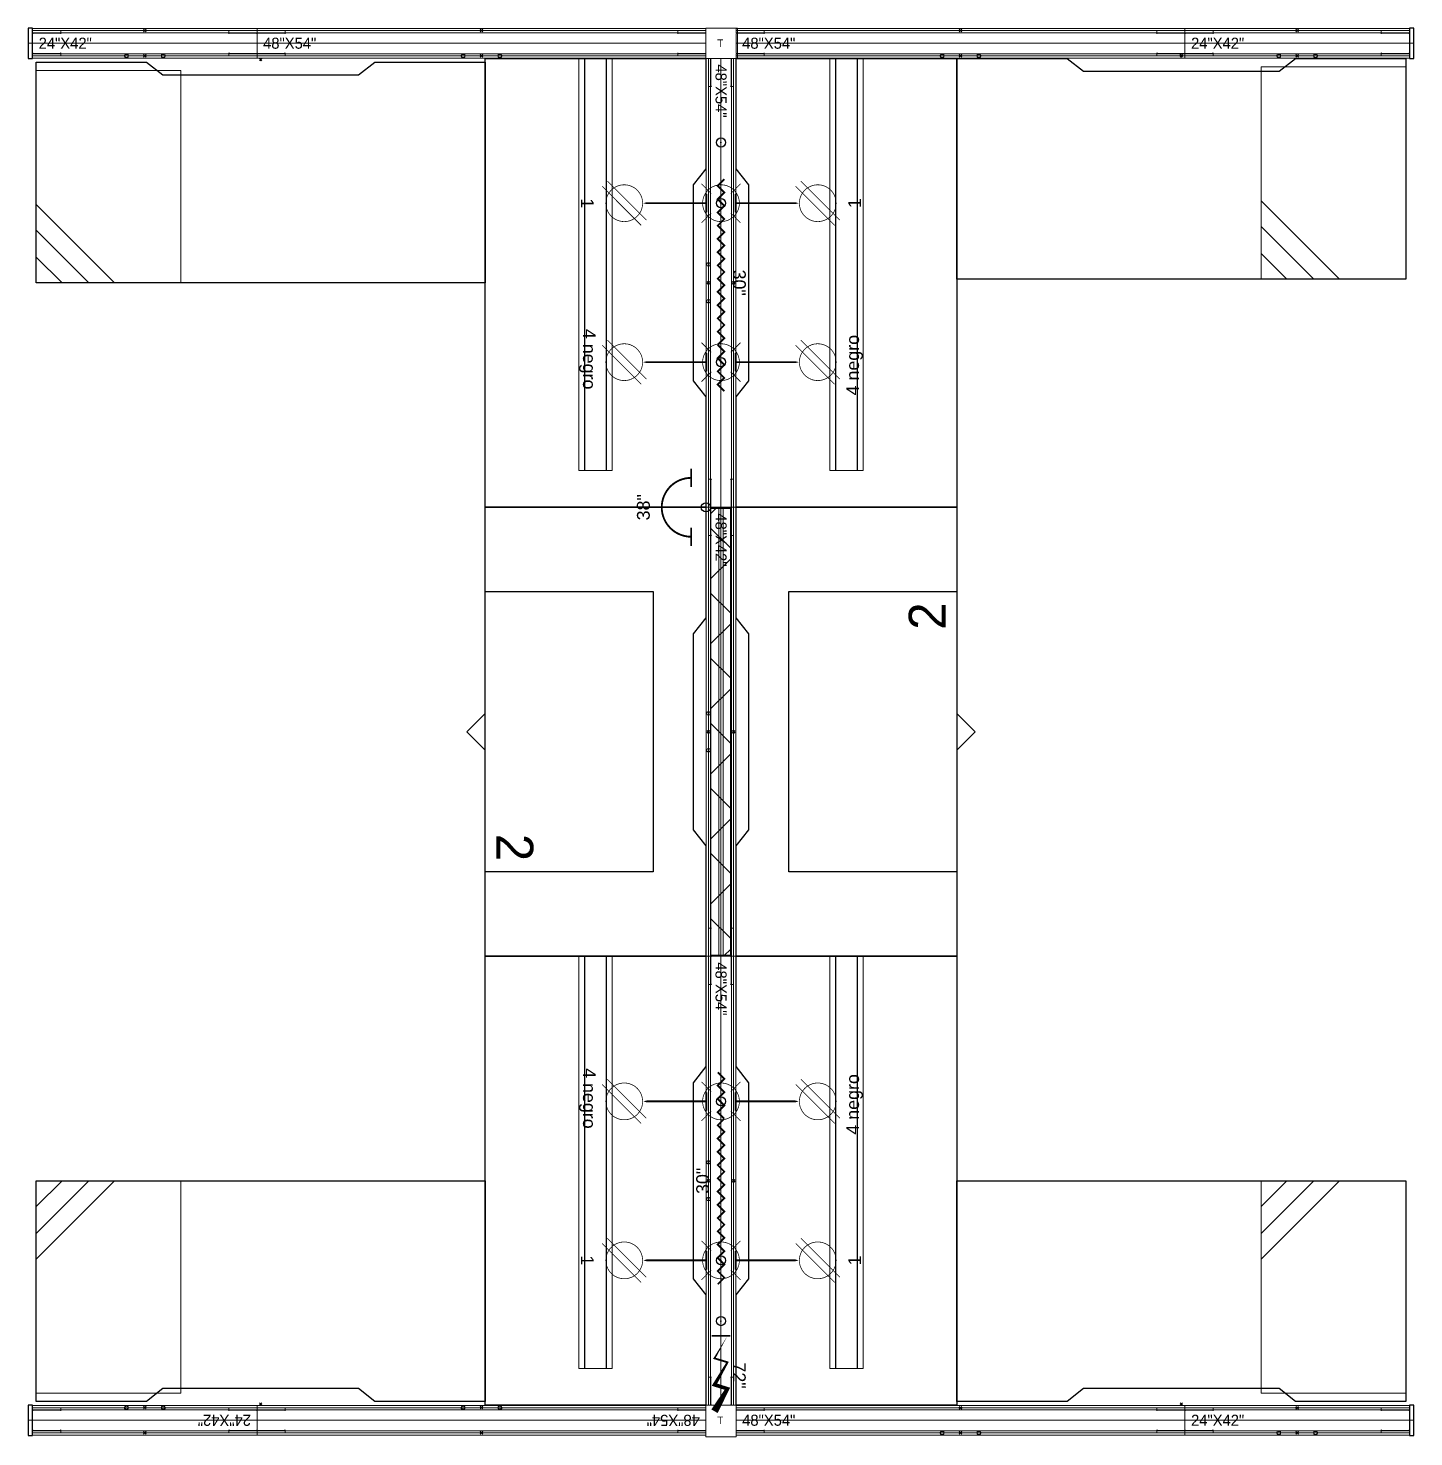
# Model space of a CAD drawing. Extents: x -170 to 1783, y -20 to 1205.
# Drawn here: x 1634.3 to 1782.5, y 748.9 to 899.6 of the extents above; entities that cross this region are included whole.
import ezdxf
from ezdxf.enums import TextEntityAlignment as Align

# ---------------------------------------------------------------- set-up
doc = ezdxf.new("R2010")
doc.units = 0
doc.header["$LTSCALE"] = 96
doc.header["$MEASUREMENT"] = 0
for name, color, linetype in [('DD2D', 7, 'Continuous'), ('DD2D_Geometry', 7, 'Continuous'), ('ELECTRI', 7, 'Continuous'), ('ENFASIS NEW', 7, 'Continuous'), ('LATEFILE', 7, 'Continuous'), ('LATFILE', 7, 'Continuous'), ('LF', 7, 'Continuous'), ('S7000', 7, 'Continuous'), ('TEXT HARNESS', 7, 'Continuous')]:
    doc.layers.add(name, color=color, linetype=linetype)
doc.styles.add('ARIAL', font='arial.ttf')

# ---------------------------------------------------------------- blocks, each defined once
blk = doc.blocks.new('DD40102448AB')
at = {"color": 1}
for p, q in [((0.0035, -0.0035), (-0.0035, 0.0035)), ((0.0035, 0.0035), (-0.0035, -0.0035))]:
    blk.add_line(p, q, dxfattribs=at)
blk.add_lwpolyline([(-0.2662, -0.0417), (0.2662, -0.0417), (0.31, -0.0067), (0.61, -0.0067), (0.61, -0.6067), (-0.61, -0.6067), (-0.61, -0.0067), (-0.31, -0.0067)], close=True)
blk.add_point((0, 0))
blk.add_point((0, 0))
blk.add_point((0, 0), dxfattribs=at)
blk = doc.blocks.new('DD330148S')
at = {"color": 0, "linetype": 'Continuous', "lineweight": 0}
for p, q in [((0, 0.0304), (0, 0.045)), ((0, 0.045), (1.12, 0.045)), ((1.12, 0.0304), (1.12, 0.045)), ((0, 0.0288), (0, 0.0304)), ((0, 0.03), (1.12, 0.03)), ((0, 0.0288), (1.12, 0.0288)), ((0, 0.0284), (0, 0.0288)), ((0, -0.0284), (0, 0.0284)), ((1.12, 0.0288), (1.12, 0.0304)), ((1.12, 0.0284), (1.12, 0.0288)), ((1.12, -0.0284), (1.12, 0.0284)), ((0, -0.0288), (0, -0.0284)), ((0, -0.0304), (0, -0.0288)), ((0, -0.0288), (1.12, -0.0288)), ((0, -0.03), (1.12, -0.03)), ((0, -0.045), (0, -0.0304)), ((1.12, -0.0288), (1.12, -0.0284)), ((1.12, -0.0304), (1.12, -0.0288)), ((1.12, -0.045), (1.12, -0.0304)), ((0, -0.045), (1.12, -0.045))]:
    blk.add_line(p, q, dxfattribs=at)
blk = doc.blocks.new('S7012')
at = {"lineweight": 0}
for p, q in [((0.18, -0.577), (0.393, -0.364)), ((0.25, -0.577), (0.393, -0.434)), ((0.323, -0.577), (0.393, -0.507))]:
    blk.add_line(p, q, dxfattribs=at)
blk.add_lwpolyline([(0, 0), (0.393, 0), (0.393, -0.577), (0, -0.577)], close=True, dxfattribs=at)
blk = doc.blocks.new('LF4023027S')
at = {"layer": 'LATEFILE'}
for points in [[(0, 0), (0.762, 0), (0.762, -0.457), (0, -0.457)], [(0.331, -0.457), (0.381, -0.507), (0.431, -0.457)]]:
    blk.add_lwpolyline(points, close=True, dxfattribs=at)
at = {"layer": 'LATFILE', "insert": (0.6583, -0.3262), "char_height": 0.1, "width": 0.07696, "attachment_point": 1}
blk.add_mtext('2', dxfattribs=at)
blk = doc.blocks.new('829030')
at = {"color": 1, "const_width": 0.002}
for points in [[(0.1385, 0.0265), (0.112, 0.053)], [(0.1915, 0.0265), (0.218, 0.053)], [(0.5705, 0.0265), (0.544, 0.053)], [(0.6235, 0.0265), (0.65, 0.053)], [(0.1385, -0.0265), (0.112, -0.053)], [(0.1915, -0.0265), (0.218, -0.053)], [(0.5705, -0.0265), (0.544, -0.053)], [(0.6235, -0.0265), (0.65, -0.053)]]:
    blk.add_lwpolyline(points, dxfattribs=at)
for points in [[(0.165, -0.05, -1), (0.165, 0.05, -1)], [(0.597, -0.05, 1), (0.597, 0.05, 1)]]:
    blk.add_lwpolyline(points, format="xyb", close=True, dxfattribs=at)
at = {"color": 1}
for points in [[(0.1, 0.009, 0.005, 0.005, 0), (0.118, -0.009, 0.005, 0.005, 0), (0.136, 0.009, 0.005, 0.005, 0), (0.154, -0.009, 0.005, 0.005, 0), (0.172, 0.009, 0.005, 0.005, 0), (0.19, -0.009, 0.005, 0.005, 0), (0.208, 0.009, 0.005, 0.005, 0), (0.226, -0.009, 0.005, 0.005, 0), (0.244, 0.009, 0.005, 0.005, 0), (0.262, -0.009, 0.005, 0.005, 0), (0.28, 0.009, 0.005, 0.005, 0), (0.298, -0.009, 0.005, 0.005, 0), (0.316, 0.009, 0.005, 0.005, 0), (0.334, -0.009, 0.005, 0.005, 0), (0.352, 0.009, 0.005, 0.005, 0), (0.37, -0.009, 0.005, 0.005, 0), (0.388, 0.009, 0.005, 0.005, 0), (0.406, -0.009, 0.005, 0.005, 0), (0.424, 0.009, 0.005, 0.005, 0), (0.442, -0.009, 0.005, 0.005, 0), (0.46, 0.009, 0.005, 0.005, 0), (0.478, -0.009, 0.005, 0.005, 0), (0.496, 0.009, 0.005, 0.005, 0), (0.514, -0.009, 0.005, 0.005, 0), (0.532, 0.009, 0.005, 0.005, 0), (0.55, -0.009, 0, 0, 0)], [(0.676, 0.009, 0.005, 0.005, 0), (0.658, -0.009, 0.005, 0.005, 0), (0.64, 0.009, 0.005, 0.005, 0), (0.622, -0.009, 0.005, 0.005, 0), (0.604, 0.009, 0.005, 0.005, 0), (0.586, -0.009, 0.005, 0.005, 0), (0.568, 0.009, 0.005, 0.005, 0), (0.55, -0.009, 0, 0, 0)]]:
    blk.add_lwpolyline(points, format="xyseb", dxfattribs=at)
blk.add_circle((0, 0), 0.0125, dxfattribs=at)
blk.add_point((0, 0), dxfattribs=at)
at = {"layer": 'TEXT HARNESS', "color": 1, "style": 'ARIAL'}
blk.add_text('30"', height=0.03469, dxfattribs=at).set_placement((0.381, 0.05), align=Align.MIDDLE)
blk = doc.blocks.new('*X98')
at = {"color": 0}
for p, q in [((7.5281, 6.1139), (7.5811, 6.1669)), ((7.6746, 6.1139), (7.6216, 6.1669)), ((7.7049, 6.1139), (7.7579, 6.1669)), ((7.8514, 6.1139), (7.7984, 6.1669)), ((7.8817, 6.1139), (7.9347, 6.1669)), ((8.0282, 6.1139), (7.9752, 6.1669)), ((8.0585, 6.1139), (8.1115, 6.1669)), ((8.205, 6.1139), (8.152, 6.1669)), ((8.2353, 6.1139), (8.2883, 6.1669)), ((8.3818, 6.1139), (8.3288, 6.1669)), ((8.412, 6.1139), (8.465, 6.1669)), ((8.5585, 6.1139), (8.5055, 6.1669)), ((8.5888, 6.1139), (8.6418, 6.1669)), ((8.6971, 6.1521), (8.6823, 6.1669)), ((7.4979, 6.1139), (7.4811, 6.1307))]:
    blk.add_line(p, q, dxfattribs=at)
blk = doc.blocks.new('808648')
at = {"color": 5}
for p, q in [((-1.216, 0), (0, 0)), ((-1.216, -0.053), (-1.216, 0)), ((0, 0), (0, -0.053)), ((0, -0.053), (-1.216, -0.053))]:
    blk.add_line(p, q, dxfattribs=at)
blk.add_blockref('*X98', (-8.6971, -6.1669), dxfattribs=at)
blk = doc.blocks.new('817738')
at = {"color": 3, "const_width": 0.005}
blk.add_lwpolyline([(0.08, 0.04, 1), (-0.08, 0.04)], format="xyb", dxfattribs=at)
for points in [[(-0.055, 0.04), (-0.105, 0.04)], [(0.055, 0.04), (0.105, 0.04)]]:
    blk.add_lwpolyline(points, dxfattribs=at)
at = {"color": 3}
blk.add_circle((0, 0), 0.0125, dxfattribs=at)
blk.add_point((0, 0), dxfattribs=at)
at = {"layer": 'TEXT HARNESS', "color": 3, "style": 'ARIAL'}
blk.add_text('38"', height=0.03469, dxfattribs=at).set_placement((0, 0.17), align=Align.MIDDLE)
blk = doc.blocks.new('8065E1C')
at = {"color": 1, "const_width": 0.005}
blk.add_lwpolyline([(0.025, -0.04), (-0.025, -0.04)], dxfattribs=at)
at = {"color": 1}
for points in [[(0, -0.04, 0.005, 0.005, 0), (0, -0.165, 0.025, 0, 0), (0, -0.2114, 0, 0, 0)], [(-0.0601, -0.309, 0.002, 0.002, 0), (0.046, -0.2029, 0.002, 0.002, 0)], [(-0.046, -0.3231, 0.002, 0.002, 0), (0.0601, -0.217, 0.002, 0.002, 0)]]:
    blk.add_lwpolyline(points, format="xyseb", dxfattribs=at)
at = {"color": 1, "const_width": 0.002}
blk.add_lwpolyline([(-0.05, -0.263, -1), (0.05, -0.263, -1)], format="xyb", close=True, dxfattribs=at)
at = {"color": 1}
blk.add_circle((0, 0), 0.0125, dxfattribs=at)
blk.add_point((0, 0), dxfattribs=at)
at = {"layer": 'TEXT HARNESS', "color": 1, "style": 'ARIAL'}
blk.add_text('1', height=0.0347, dxfattribs=at).set_placement((0, -0.363), align=Align.MIDDLE)
blk = doc.blocks.new('8065E4C')
at = {"color": 1, "const_width": 0.005}
blk.add_lwpolyline([(0.025, -0.04), (-0.025, -0.04)], dxfattribs=at)
at = {"color": 1}
for points in [[(0, -0.04, 0.005, 0.005, 0), (0, -0.165, 0.025, 0, 0), (0, -0.2114, 0, 0, 0)], [(-0.0601, -0.309, 0.002, 0.002, 0), (0.046, -0.2029, 0.002, 0.002, 0)], [(-0.046, -0.3231, 0.002, 0.002, 0), (0.0601, -0.217, 0.002, 0.002, 0)]]:
    blk.add_lwpolyline(points, format="xyseb", dxfattribs=at)
at = {"color": 1, "const_width": 0.002}
blk.add_lwpolyline([(-0.05, -0.263, -1), (0.05, -0.263, -1)], format="xyb", close=True, dxfattribs=at)
at = {"color": 1}
blk.add_circle((0, 0), 0.0125, dxfattribs=at)
blk.add_point((0, 0), dxfattribs=at)
at = {"layer": 'TEXT HARNESS', "color": 1, "style": 'ARIAL'}
blk.add_text('4 negro', height=0.03469, dxfattribs=at).set_placement((-0.0081, -0.363), align=Align.MIDDLE)
blk = doc.blocks.new('818072')
at = {"color": 1}
blk.add_lwpolyline([(0.04, 0.0177, 0, 0.005, 0), (0.1012, -0.0177, 0.005, 0.005, 0), (0.112, 0.0177, 0.005, 0.01, 0), (0.173, -0.0176, 0.01, 0.01, 0), (0.184, 0.0177, 0.01, 0.02, 0), (0.245, -0.0176, 0.02, 0.02, 0)], format="xyseb", dxfattribs=at)
at = {"color": 1, "const_width": 0.005}
blk.add_lwpolyline([(0.04, 0.025), (0.04, -0.025)], dxfattribs=at)
at = {"color": 1}
blk.add_circle((0, 0), 0.0125, dxfattribs=at)
blk.add_point((0, 0), dxfattribs=at)
at = {"layer": 'TEXT HARNESS', "color": 1, "style": 'ARIAL'}
blk.add_text('72"', height=0.03469, dxfattribs=at).set_placement((0.148, 0.05), align=Align.MIDDLE)
blk = doc.blocks.new('DD101024422D')
at = {"color": 1, "linetype": 'Continuous', "lineweight": 0}
for p, q in [((0, -0.0255), (0, 0.0255)), ((0.0017, 0.0275), (0.0218, 0.0275)), ((0.002, 0.0275), (0.0215, 0.0275)), ((0.0747, 0.0275), (0.0215, 0.0275)), ((0.0747, 0.0275), (0.075, 0.0275)), ((0.0765, 0.026), (0.0765, 0.0343)), ((0.5335, 0.0343), (0.0765, 0.0343)), ((0.5335, 0.0343), (0.5335, 0.026)), ((0.5353, 0.0275), (0.535, 0.0275)), ((0.5353, 0.0275), (0.5885, 0.0275)), ((0.6083, 0.0275), (0.5882, 0.0275)), ((0.608, 0.0275), (0.5885, 0.0275)), ((0.61, -0.0255), (0.61, 0.0255)), ((0.025, -0.0275), (0.002, -0.0275)), ((0.025, -0.0275), (0.0747, -0.0275)), ((0.0747, -0.0275), (0.075, -0.0275)), ((0.0765, -0.0343), (0.0765, -0.026)), ((0.5335, -0.0343), (0.0765, -0.0343)), ((0.5335, -0.026), (0.5335, -0.0343)), ((0.5353, -0.0275), (0.535, -0.0275)), ((0.585, -0.0275), (0.5353, -0.0275)), ((0.585, -0.0275), (0.608, -0.0275))]:
    blk.add_line(p, q, dxfattribs=at)
at = {"color": 1}
for p, q in [((0.3015, 0.0379), (0.3085, 0.0308)), ((0.3015, 0.0308), (0.3085, 0.0379)), ((0.3015, -0.0379), (0.3085, -0.0308)), ((0.3015, -0.0308), (0.3085, -0.0379))]:
    blk.add_line(p, q, dxfattribs=at)
for centre in [(0.255, -0.0343), (0.355, -0.0343)]:
    blk.add_circle(centre, 0.005, dxfattribs=at)
at = {"color": 1, "linetype": 'Continuous', "lineweight": 0}
for centre, radius, start, end in [((0.002, 0.0255), 0.00203, 90, 180), ((0.075, 0.026), 0.00151, 10.021, 90), ((0.075, 0.026), 0.00151, 0, 10.021), ((0.535, 0.026), 0.00151, 90, 169.979), ((0.535, 0.026), 0.00151, 169.979, 180), ((0.535, 0.026), 0.00151, 169.979, 180), ((0.608, 0.0255), 0.00203, 0, 90), ((0.002, -0.0255), 0.00203, 180, 270), ((0.075, -0.026), 0.00151, 270, 349.979), ((0.075, -0.026), 0.00151, 349.979, 0), ((0.535, -0.026), 0.00151, 180, 190.021), ((0.535, -0.026), 0.00151, 180, 190.021), ((0.535, -0.026), 0.00151, 190.021, 270), ((0.608, -0.0255), 0.00203, 270, 0)]:
    blk.add_arc(centre, radius, start, end, dxfattribs=at)
at = {"color": 1}
for p in [(0.305, 0.0343), (0.305, -0.0343)]:
    blk.add_point(p, dxfattribs=at)
at = {"insert": (0.0165, 0.0151), "char_height": 0.03, "attachment_point": 1}
blk.add_mtext_dynamic_manual_height_columns('24"X42"', width=75.494015, gutter_width=12.5, heights=[0], dxfattribs=at)
blk = doc.blocks.new('SPACE_DD10102442')
at = {"linetype": 'Continuous', "lineweight": 0}
blk.add_blockref('DD101024422D', (0, 0), dxfattribs=at)
blk = doc.blocks.new('DD101048542D')
at = {"color": 3, "linetype": 'Continuous', "lineweight": 0}
for p, q in [((0, -0.0255), (0, 0.0255)), ((0.0017, 0.0275), (0.0218, 0.0275)), ((0.002, 0.0275), (0.0215, 0.0275)), ((0.0747, 0.0275), (0.0215, 0.0275)), ((0.0747, 0.0275), (0.075, 0.0275)), ((0.0765, 0.026), (0.0765, 0.0343)), ((1.1435, 0.0343), (0.0765, 0.0343)), ((1.1435, 0.0343), (1.1435, 0.026)), ((1.1453, 0.0275), (1.145, 0.0275)), ((1.1453, 0.0275), (1.1985, 0.0275)), ((1.2183, 0.0275), (1.1982, 0.0275)), ((1.218, 0.0275), (1.1985, 0.0275)), ((1.22, -0.0255), (1.22, 0.0255)), ((0.025, -0.0275), (0.002, -0.0275)), ((0.025, -0.0275), (0.0747, -0.0275)), ((0.0747, -0.0275), (0.075, -0.0275)), ((0.0765, -0.0343), (0.0765, -0.026)), ((1.1435, -0.0343), (0.0765, -0.0343)), ((1.1435, -0.026), (1.1435, -0.0343)), ((1.1453, -0.0275), (1.145, -0.0275)), ((1.195, -0.0275), (1.1453, -0.0275)), ((1.195, -0.0275), (1.218, -0.0275))]:
    blk.add_line(p, q, dxfattribs=at)
at = {"color": 3}
for p, q in [((0.6065, 0.0379), (0.6135, 0.0308)), ((0.6065, 0.0308), (0.6135, 0.0379)), ((0.6065, -0.0379), (0.6135, -0.0308)), ((0.6065, -0.0308), (0.6135, -0.0379))]:
    blk.add_line(p, q, dxfattribs=at)
for centre in [(0.56, -0.0343), (0.66, -0.0343)]:
    blk.add_circle(centre, 0.005, dxfattribs=at)
at = {"color": 3, "linetype": 'Continuous', "lineweight": 0}
for centre, radius, start, end in [((0.002, 0.0255), 0.00203, 90, 180), ((0.075, 0.026), 0.00151, 10.021, 90), ((0.075, 0.026), 0.00151, 0, 10.021), ((1.145, 0.026), 0.00151, 90, 169.979), ((1.145, 0.026), 0.00151, 169.979, 180), ((1.145, 0.026), 0.00151, 169.979, 180), ((1.218, 0.0255), 0.00203, 0, 90), ((0.002, -0.0255), 0.00203, 180, 270), ((0.075, -0.026), 0.00151, 270, 349.979), ((0.075, -0.026), 0.00151, 349.979, 0), ((1.145, -0.026), 0.00151, 180, 190.021), ((1.145, -0.026), 0.00151, 180, 190.021), ((1.145, -0.026), 0.00151, 190.021, 270), ((1.218, -0.0255), 0.00203, 270, 0)]:
    blk.add_arc(centre, radius, start, end, dxfattribs=at)
at = {"color": 3}
for p in [(0.61, 0.0343), (0.61, -0.0343)]:
    blk.add_point(p, dxfattribs=at)
at = {"insert": (0.0165, 0.0151), "char_height": 0.03, "attachment_point": 1}
blk.add_mtext_dynamic_manual_height_columns('48"X54"', width=75.494015, gutter_width=12.5, heights=[0], dxfattribs=at)
blk = doc.blocks.new('SPACE_DD10104854')
at = {"linetype": 'Continuous', "lineweight": 0}
blk.add_blockref('DD101048542D', (0, 0), dxfattribs=at)
blk = doc.blocks.new('DD101048422D')
at = {"color": 1, "linetype": 'Continuous', "lineweight": 0}
for p, q in [((0, -0.0255), (0, 0.0255)), ((0.0017, 0.0275), (0.0218, 0.0275)), ((0.002, 0.0275), (0.0215, 0.0275)), ((0.0747, 0.0275), (0.0215, 0.0275)), ((0.0747, 0.0275), (0.075, 0.0275)), ((0.0765, 0.026), (0.0765, 0.0343)), ((1.1435, 0.0343), (0.0765, 0.0343)), ((1.1435, 0.0343), (1.1435, 0.026)), ((1.1453, 0.0275), (1.145, 0.0275)), ((1.1453, 0.0275), (1.1985, 0.0275)), ((1.2183, 0.0275), (1.1982, 0.0275)), ((1.218, 0.0275), (1.1985, 0.0275)), ((1.22, -0.0255), (1.22, 0.0255)), ((0.025, -0.0275), (0.002, -0.0275)), ((0.025, -0.0275), (0.0747, -0.0275)), ((0.0747, -0.0275), (0.075, -0.0275)), ((0.0765, -0.0343), (0.0765, -0.026)), ((1.1435, -0.0343), (0.0765, -0.0343)), ((1.1435, -0.026), (1.1435, -0.0343)), ((1.1453, -0.0275), (1.145, -0.0275)), ((1.195, -0.0275), (1.1453, -0.0275)), ((1.195, -0.0275), (1.218, -0.0275))]:
    blk.add_line(p, q, dxfattribs=at)
at = {"color": 1}
for p, q in [((0.6065, 0.0379), (0.6135, 0.0308)), ((0.6065, 0.0308), (0.6135, 0.0379)), ((0.6065, -0.0379), (0.6135, -0.0308)), ((0.6065, -0.0308), (0.6135, -0.0379))]:
    blk.add_line(p, q, dxfattribs=at)
for centre in [(0.56, -0.0343), (0.66, -0.0343)]:
    blk.add_circle(centre, 0.005, dxfattribs=at)
at = {"color": 1, "linetype": 'Continuous', "lineweight": 0}
for centre, radius, start, end in [((0.002, 0.0255), 0.00203, 90, 180), ((0.075, 0.026), 0.00151, 10.021, 90), ((0.075, 0.026), 0.00151, 0, 10.021), ((1.145, 0.026), 0.00151, 90, 169.979), ((1.145, 0.026), 0.00151, 169.979, 180), ((1.145, 0.026), 0.00151, 169.979, 180), ((1.218, 0.0255), 0.00203, 0, 90), ((0.002, -0.0255), 0.00203, 180, 270), ((0.075, -0.026), 0.00151, 270, 349.979), ((0.075, -0.026), 0.00151, 349.979, 0), ((1.145, -0.026), 0.00151, 180, 190.021), ((1.145, -0.026), 0.00151, 180, 190.021), ((1.145, -0.026), 0.00151, 190.021, 270), ((1.218, -0.0255), 0.00203, 270, 0)]:
    blk.add_arc(centre, radius, start, end, dxfattribs=at)
at = {"color": 1}
for p in [(0.61, 0.0343), (0.61, -0.0343)]:
    blk.add_point(p, dxfattribs=at)
at = {"insert": (0.0165, 0.0151), "char_height": 0.03, "attachment_point": 1}
blk.add_mtext_dynamic_manual_height_columns('48"X42"', width=75.494015, gutter_width=12.5, heights=[0], dxfattribs=at)
blk = doc.blocks.new('SPACE_DD10104842')
at = {"linetype": 'Continuous', "lineweight": 0}
blk.add_blockref('DD101048422D', (0, 0), dxfattribs=at)
blk = doc.blocks.new('DD3021422D')
for p, q in [((0, 0.041), (0, -0.041)), ((0.012, 0.041), (0, 0.041)), ((0.012, -0.041), (0.012, 0.041)), ((0, -0.041), (0.012, -0.041))]:
    blk.add_line(p, q)
blk = doc.blocks.new('SPACE_DD302142')
at = {"linetype": 'Continuous', "lineweight": 0}
blk.add_blockref('DD3021422D', (0, 0), dxfattribs=at)

msp = doc.modelspace()

# ---------------------------------------------------------------- linework, layer by layer
at = {"layer": 'DD2D', "linetype": 'Continuous', "lineweight": 0}
for p, q in [((1634.73026, 899.38241), (1658.746, 899.38241)), ((1658.746, 899.38241), (1706.7775, 899.38241)), ((1710.00585, 899.38241), (1758.03734, 899.38241)), ((1758.03734, 899.38241), (1782.05309, 899.38241)), ((1634.73026, 898.03201), (1634.25781, 898.03201)), ((1634.73026, 898.03201), (1658.746, 898.03201)), ((1658.746, 898.03201), (1658.74994, 898.03201)), ((1658.746, 898.03201), (1706.7775, 898.03201)), ((1706.7775, 898.03201), (1706.78144, 898.03201)), ((1710.00585, 898.03201), (1758.03734, 898.03201)), ((1758.03734, 898.03201), (1758.04128, 898.03201)), ((1758.03734, 898.03201), (1782.05309, 898.03201)), ((1782.05309, 898.03201), (1782.52553, 898.03201)), ((1634.73026, 896.68162), (1658.746, 896.68162)), ((1658.746, 896.68162), (1706.7775, 896.68162)), ((1707.04128, 896.41784), (1707.04128, 848.38634)), ((1708.39167, 896.41784), (1708.39167, 848.38634)), ((1709.74207, 896.41784), (1709.74207, 848.38634)), ((1710.00585, 896.68162), (1758.03734, 896.68162)), ((1758.03734, 896.68162), (1782.05309, 896.68162)), ((1707.04128, 848.38634), (1707.04128, 800.35485)), ((1708.39167, 848.38634), (1708.39167, 848.38241)), ((1708.39167, 848.38634), (1708.39167, 800.35485)), ((1708.39167, 848.38634), (1708.39167, 800.35485)), ((1709.74207, 848.38634), (1709.74207, 800.35485)), ((1707.04128, 800.35485), (1707.04128, 752.32335)), ((1708.39167, 800.35485), (1708.39167, 800.35091)), ((1708.39167, 800.35485), (1708.39167, 752.32335)), ((1709.74207, 800.35485), (1709.74207, 752.32335)), ((1658.746, 752.05957), (1634.73026, 752.05957)), ((1706.7775, 752.05957), (1658.746, 752.05957)), ((1708.39167, 752.32335), (1708.39167, 752.31941)), ((1710.00585, 752.05957), (1758.03734, 752.05957)), ((1758.03734, 752.05957), (1782.05309, 752.05957)), ((1634.73026, 750.70918), (1634.25781, 750.70918)), ((1658.746, 750.70918), (1634.73026, 750.70918)), ((1658.746, 750.70918), (1658.74207, 750.70918)), ((1706.7775, 750.70918), (1658.746, 750.70918)), ((1710.00585, 750.70918), (1758.03734, 750.70918)), ((1758.03734, 750.70918), (1758.04128, 750.70918)), ((1758.03734, 750.70918), (1782.05309, 750.70918)), ((1782.05309, 750.70918), (1782.52553, 750.70918)), ((1658.746, 749.35878), (1634.73026, 749.35878)), ((1706.7775, 749.35878), (1658.746, 749.35878)), ((1710.00585, 749.35878), (1758.03734, 749.35878)), ((1758.03734, 749.35878), (1782.05309, 749.35878))]:
    msp.add_line(p, q, dxfattribs=at)
at = {"layer": 'DD2D_Geometry', "linetype": 'Continuous', "lineweight": 0}
for points in [[(1634.73026, 899.14618), (1658.746, 899.14618), (1658.746, 899.61863), (1634.73026, 899.61863)], [(1634.73026, 899.14618), (1658.746, 899.14618), (1658.746, 899.61863), (1634.73026, 899.61863)], [(1658.746, 899.14618), (1706.7775, 899.14618), (1706.7775, 899.61863), (1658.746, 899.61863)], [(1658.746, 899.14618), (1706.7775, 899.14618), (1706.7775, 899.61863), (1658.746, 899.61863)], [(1706.7775, 896.41784), (1710.16085, 896.41784), (1710.16085, 899.64618), (1706.7775, 899.64618)], [(1710.00585, 899.14618), (1758.03734, 899.14618), (1758.03734, 899.61863), (1710.00585, 899.61863)], [(1710.00585, 899.14618), (1758.03734, 899.14618), (1758.03734, 899.61863), (1710.00585, 899.61863)], [(1758.03734, 899.14618), (1782.05309, 899.14618), (1782.05309, 899.61863), (1758.03734, 899.61863)], [(1758.03734, 899.14618), (1782.05309, 899.14618), (1782.05309, 899.61863), (1758.03734, 899.61863)], [(1634.73026, 896.4454), (1658.746, 896.4454), (1658.746, 896.91784), (1634.73026, 896.91784)], [(1634.73026, 896.4454), (1658.746, 896.4454), (1658.746, 896.91784), (1634.73026, 896.91784)], [(1658.746, 898.03201), (1658.74994, 898.03201), (1658.74994, 898.03201), (1658.746, 898.03201)], [(1658.746, 896.4454), (1706.7775, 896.4454), (1706.7775, 896.91784), (1658.746, 896.91784)], [(1658.746, 896.4454), (1706.7775, 896.4454), (1706.7775, 896.91784), (1658.746, 896.91784)], [(1710.00585, 896.4454), (1758.03734, 896.4454), (1758.03734, 896.91784), (1710.00585, 896.91784)], [(1710.00585, 896.4454), (1758.03734, 896.4454), (1758.03734, 896.91784), (1710.00585, 896.91784)], [(1758.03734, 898.03201), (1758.04128, 898.03201), (1758.04128, 898.03201), (1758.03734, 898.03201)], [(1758.03734, 896.4454), (1782.05309, 896.4454), (1782.05309, 896.91784), (1758.03734, 896.91784)], [(1758.03734, 896.4454), (1782.05309, 896.4454), (1782.05309, 896.91784), (1758.03734, 896.91784)], [(1706.80506, 896.41784), (1706.80506, 848.38634), (1707.2775, 848.38634), (1707.2775, 896.41784)], [(1706.80506, 896.41784), (1706.80506, 848.38634), (1707.2775, 848.38634), (1707.2775, 896.41784)], [(1709.50585, 896.41784), (1709.50585, 848.38634), (1709.97829, 848.38634), (1709.97829, 896.41784)], [(1709.50585, 896.41784), (1709.50585, 848.38634), (1709.97829, 848.38634), (1709.97829, 896.41784)], [(1706.80506, 848.38634), (1706.80506, 800.35485), (1707.2775, 800.35485), (1707.2775, 848.38634)], [(1706.80506, 848.38634), (1706.80506, 800.35485), (1707.2775, 800.35485), (1707.2775, 848.38634)], [(1708.15545, 848.38634), (1708.15545, 800.35485), (1708.62789, 800.35485), (1708.62789, 848.38634)], [(1708.15545, 848.38634), (1708.15545, 800.35485), (1708.62789, 800.35485), (1708.62789, 848.38634)], [(1708.39167, 848.38241), (1708.39167, 848.38241), (1708.39167, 848.38634), (1708.39167, 848.38634)], [(1709.50585, 848.38634), (1709.50585, 800.35485), (1709.97829, 800.35485), (1709.97829, 848.38634)], [(1709.50585, 848.38634), (1709.50585, 800.35485), (1709.97829, 800.35485), (1709.97829, 848.38634)], [(1706.80506, 800.35485), (1706.80506, 752.32335), (1707.2775, 752.32335), (1707.2775, 800.35485)], [(1706.80506, 800.35485), (1706.80506, 752.32335), (1707.2775, 752.32335), (1707.2775, 800.35485)], [(1708.39167, 800.35091), (1708.39167, 800.35091), (1708.39167, 800.35485), (1708.39167, 800.35485)], [(1709.50585, 800.35485), (1709.50585, 752.32335), (1709.97829, 752.32335), (1709.97829, 800.35485)], [(1709.50585, 800.35485), (1709.50585, 752.32335), (1709.97829, 752.32335), (1709.97829, 800.35485)], [(1658.746, 752.29579), (1634.73026, 752.29579), (1634.73026, 751.82335), (1658.746, 751.82335)], [(1658.746, 752.29579), (1634.73026, 752.29579), (1634.73026, 751.82335), (1658.746, 751.82335)], [(1706.7775, 752.29579), (1658.746, 752.29579), (1658.746, 751.82335), (1706.7775, 751.82335)], [(1706.7775, 752.29579), (1658.746, 752.29579), (1658.746, 751.82335), (1706.7775, 751.82335)], [(1706.7775, 752.32335), (1706.7775, 748.94), (1710.00585, 748.94), (1710.00585, 752.32335)], [(1710.00585, 751.82335), (1758.03734, 751.82335), (1758.03734, 752.29579), (1710.00585, 752.29579)], [(1710.00585, 751.82335), (1758.03734, 751.82335), (1758.03734, 752.29579), (1710.00585, 752.29579)], [(1758.03734, 751.82335), (1782.05309, 751.82335), (1782.05309, 752.29579), (1758.03734, 752.29579)], [(1758.03734, 751.82335), (1782.05309, 751.82335), (1782.05309, 752.29579), (1758.03734, 752.29579)], [(1658.74207, 750.70918), (1658.746, 750.70918), (1658.746, 750.70918), (1658.74207, 750.70918)], [(1758.03734, 750.70918), (1758.04128, 750.70918), (1758.04128, 750.70918), (1758.03734, 750.70918)], [(1658.746, 749.595), (1634.73026, 749.595), (1634.73026, 749.12256), (1658.746, 749.12256)], [(1658.746, 749.595), (1634.73026, 749.595), (1634.73026, 749.12256), (1658.746, 749.12256)], [(1706.7775, 749.595), (1658.746, 749.595), (1658.746, 749.12256), (1706.7775, 749.12256)], [(1706.7775, 749.595), (1658.746, 749.595), (1658.746, 749.12256), (1706.7775, 749.12256)], [(1710.00585, 749.12256), (1758.03734, 749.12256), (1758.03734, 749.595), (1710.00585, 749.595)], [(1710.00585, 749.12256), (1758.03734, 749.12256), (1758.03734, 749.595), (1710.00585, 749.595)], [(1758.03734, 749.12256), (1782.05309, 749.12256), (1782.05309, 749.595), (1758.03734, 749.595)], [(1758.03734, 749.12256), (1782.05309, 749.12256), (1782.05309, 749.595), (1758.03734, 749.595)]]:
    msp.add_lwpolyline(points, close=True, dxfattribs=at)

# ---------------------------------------------------------------- block references
at = {"layer": 'DD2D_Geometry', "linetype": 'Continuous', "lineweight": 0, "xscale": 39.3700787401575, "yscale": 39.3700787401575, "zscale": 39.3700787401575}
for name, p, rotation in [('SPACE_DD302142', (1634.73026, 898.03201), 180), ('SPACE_DD302142', (1634.73026, 898.03201), 180), ('SPACE_DD10104854', (1708.39167, 896.41784), 270), ('SPACE_DD10104842', (1708.39167, 848.38634), 270), ('SPACE_DD10104854', (1708.39167, 800.35485), 270), ('SPACE_DD302142', (1634.73026, 750.70918), 180), ('SPACE_DD302142', (1634.73026, 750.70918), 180), ('SPACE_DD10102442', (1658.746, 750.70918), 180), ('SPACE_DD10104854', (1706.7775, 750.70918), 180)]:
    msp.add_blockref(name, p, dxfattribs=dict(at, rotation=rotation))
for name, p in [('SPACE_DD10102442', (1634.73026, 898.03201)), ('SPACE_DD10104854', (1658.746, 898.03201)), ('SPACE_DD10104854', (1710.00585, 898.03201)), ('SPACE_DD10102442', (1758.03734, 898.03201)), ('SPACE_DD302142', (1782.05309, 898.03201)), ('SPACE_DD302142', (1782.05309, 898.03201)), ('SPACE_DD10104854', (1710.00585, 750.70918)), ('SPACE_DD10102442', (1758.03734, 750.70918)), ('SPACE_DD302142', (1782.05309, 750.70918)), ('SPACE_DD302142', (1782.05309, 750.70918))]:
    msp.add_blockref(name, p, dxfattribs=at)
at = {"layer": 'ELECTRI', "lineweight": 0, "xscale": 39.37007874015748, "yscale": 39.37007874015748, "zscale": 39.37007874015748}
for name, p, rotation in [('829030', (1708.39167, 887.41784), 270), ('8065E1C', (1708.39167, 880.92178), 270), ('8065E1C', (1708.39167, 880.92178), 89.99999999999999), ('8065E4C', (1708.39167, 863.9139), 270), ('8065E4C', (1708.39167, 863.9139), 89.99999999999999), ('817738', (1706.77593, 848.38634), 89.99999999999999), ('808648', (1707.309, 848.30655), 89.99999999999999), ('8065E4C', (1708.39167, 784.82729), 270), ('829030', (1708.39167, 761.32335), 89.99999999999999), ('8065E4C', (1708.39167, 784.82729), 89.99999999999999), ('8065E1C', (1708.39167, 767.81941), 270), ('8065E1C', (1708.39167, 767.81941), 89.99999999999999), ('818072', (1708.39167, 761.32335), 270)]:
    msp.add_blockref(name, p, dxfattribs=dict(at, rotation=rotation))
at = {"layer": 'ENFASIS NEW', "linetype": 'Continuous', "lineweight": 0, "xscale": 39.37007874015748, "yscale": 39.37007874015748, "zscale": 39.37007874015748}
for p in [(1757.64522, 896.68004), (1659.13813, 896.28792)]:
    msp.add_blockref('DD40102448AB', p, dxfattribs=at)
for p, rotation in [((1707.0397, 872.40209), 270), ((1709.74364, 872.40209), 89.99999999999999), ((1707.0397, 824.37059), 270), ((1709.74364, 824.37059), 89.99999999999999), ((1707.0397, 776.3391), 270), ((1709.74364, 776.3391), 89.99999999999999), ((1659.13813, 752.45327), 180), ((1757.64522, 752.45327), 180)]:
    msp.add_blockref('DD40102448AB', p, dxfattribs=dict(at, rotation=rotation))
at = {"layer": 'ENFASIS NEW', "lineweight": 0, "xscale": 39.3700787401575, "yscale": 39.3700787401575, "zscale": 39.3700787401575, "rotation": 270}
for p in [(1694.9649, 896.41784), (1721.81844, 896.41784), (1694.9649, 800.35485), (1721.81844, 800.35485)]:
    msp.add_blockref('DD330148S', p, dxfattribs=at)
at = {"layer": 'LF', "lineweight": 0, "xscale": 39.37007874015748, "yscale": 39.37007874015748, "zscale": 39.37007874015748}
for p, rotation in [((1701.146, 839.37059), 270), ((1715.63734, 809.37059), 89.99999999999999)]:
    msp.add_blockref('LF4023027S', p, dxfattribs=dict(at, rotation=rotation))
at = {"layer": 'S7000', "linetype": 'Continuous', "lineweight": 0, "xscale": -39.37007874015748, "yscale": 39.37007874015748, "zscale": 39.37007874015748}
for p in [(1781.66096, 895.51075), (1650.59482, 895.11863)]:
    msp.add_blockref('S7012', p, dxfattribs=at)
at = {"layer": 'S7000', "linetype": 'Continuous', "lineweight": 0, "xscale": 39.37007874015748, "yscale": 39.37007874015748, "zscale": 39.37007874015748, "rotation": 180}
for p in [(1650.59482, 753.62256), (1781.66096, 753.62256)]:
    msp.add_blockref('S7012', p, dxfattribs=at)

# ---------------------------------------------------------------- texts
at = {"layer": 'DD2D_Geometry', "linetype": 'Continuous', "lineweight": 0}
for p in [(1707.98813, 897.62847), (1707.98813, 750.30563)]:
    msp.add_text('T', height=0.80709, dxfattribs=at).set_placement(p)

doc.saveas('drawing.dxf')
